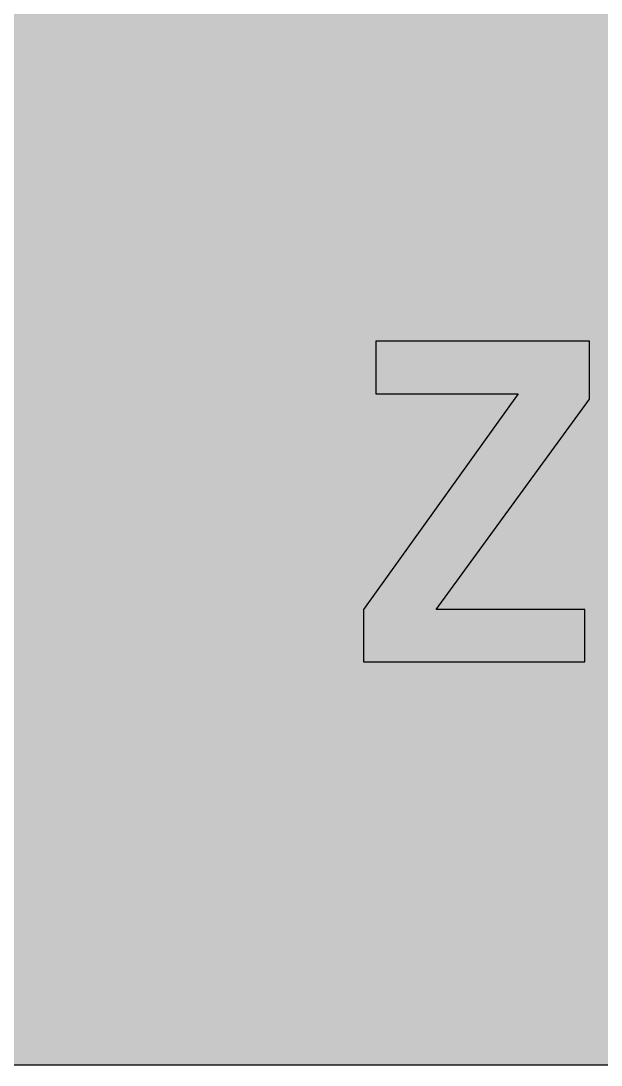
# Model space of a CAD drawing. Header units: millimetres. Extents: x 0 to 212, y 0 to 159.
# Drawn here: x 66.8 to 103.3, y 0.1 to 65.8 of the extents above; entities that cross this region are included whole.
import ezdxf

# ---------------------------------------------------------------- set-up
doc = ezdxf.new("R2010")
doc.units = ezdxf.units.MM

msp = doc.modelspace()

# ---------------------------------------------------------------- hatches: boundary and pattern name
for color, points in [(254, [(14.1633, 0.0536), (13.9878, 0.0533), (13.8125, 0.0559), (13.6373, 0.061), (13.462, 0.0686), (13.2893, 0.0787), (13.114, 0.0914), (12.9413, 0.1041), (12.7686, 0.1219), (12.5959, 0.1397), (12.4231, 0.16), (12.2504, 0.1829), (12.0777, 0.2057), (11.9075, 0.2337), (11.7373, 0.2616), (11.5672, 0.2921), (11.397, 0.3251), (11.2268, 0.3607), (11.0592, 0.3988), (10.8915, 0.4369), (10.7239, 0.4775), (10.5562, 0.5207), (10.3886, 0.5664), (10.2235, 0.6121), (10.0584, 0.6629), (9.8933, 0.7137), (9.7307, 0.7671), (9.5682, 0.8204), (9.4056, 0.8788), (9.2431, 0.9373), (9.083, 0.9982), (8.923, 1.0617), (8.763, 1.1252), (8.6055, 1.1938), (8.4455, 1.2624), (8.2906, 1.331), (8.1331, 1.4046), (7.9781, 1.4783), (7.8232, 1.5545), (7.6708, 1.6332), (7.5184, 1.7145), (7.366, 1.7958), (7.2161, 1.8796), (7.0663, 1.966), (6.919, 2.0523), (6.7716, 2.1438), (6.6243, 2.2352), (6.4795, 2.3266), (6.3348, 2.4232), (6.19, 2.5197), (6.0477, 2.6187), (5.908, 2.7178), (5.7683, 2.8194), (5.6286, 2.9235), (5.4915, 3.0302), (5.3543, 3.1369), (5.2197, 3.2461), (5.0851, 3.3579), (4.953, 3.4722), (4.8209, 3.5865), (4.6914, 3.7033), (4.5644, 3.8202), (4.4348, 3.9395), (4.3104, 4.0615), (4.1859, 4.1859), (4.0615, 4.3104), (3.9395, 4.4348), (3.8202, 4.5618), (3.7033, 4.6914), (3.5865, 4.8209), (3.4722, 4.953), (3.3579, 5.0851), (3.2487, 5.2197), (3.1369, 5.3543), (3.0302, 5.4915), (2.9235, 5.6286), (2.8194, 5.7683), (2.7178, 5.908), (2.6187, 6.0477), (2.5197, 6.19), (2.4232, 6.3348), (2.3266, 6.477), (2.2352, 6.6243), (2.1438, 6.7691), (2.0523, 6.919), (1.966, 7.0663), (1.8796, 7.2161), (1.7958, 7.366), (1.7145, 7.5184), (1.6332, 7.6708), (1.5545, 7.8232), (1.4783, 7.9781), (1.4046, 8.1331), (1.331, 8.2906), (1.2598, 8.4455), (1.1913, 8.603), (1.1252, 8.763), (1.0592, 8.923), (0.9982, 9.083), (0.9373, 9.2431), (0.8763, 9.4056), (0.8204, 9.5682), (0.7645, 9.7307), (0.7112, 9.8933), (0.6604, 10.0584), (0.6121, 10.2235), (0.5639, 10.3911), (0.5207, 10.5562), (0.4775, 10.7239), (0.4343, 10.8915), (0.3962, 11.0592), (0.3607, 11.2268), (0.3251, 11.397), (0.2921, 11.5672), (0.2616, 11.7373), (0.2311, 11.9075), (0.2057, 12.0802), (0.1803, 12.2504), (0.1575, 12.4231), (0.1372, 12.5959), (0.1194, 12.7686), (0.1041, 12.9413), (0.0889, 13.1166), (0.0787, 13.2893), (0.0686, 13.4645), (0.061, 13.6373), (0.0559, 13.8125), (0.0508, 13.9878), (0.0508, 14.163), (0.0522, 144.6925), (0.0508, 144.8664), (0.0559, 145.0416), (0.061, 145.2169), (0.0686, 145.3896), (0.0787, 145.5649), (0.0889, 145.7376), (0.1041, 145.9128), (0.1194, 146.0856), (0.1372, 146.2583), (0.1575, 146.431), (0.1803, 146.6037), (0.2057, 146.7739), (0.2311, 146.9466), (0.2616, 147.1168), (0.2921, 147.287), (0.3251, 147.4572), (0.3607, 147.6248), (0.3962, 147.795), (0.4343, 147.9626), (0.4775, 148.1303), (0.5207, 148.2979), (0.5639, 148.463), (0.6121, 148.6281), (0.6604, 148.7932), (0.7112, 148.9583), (0.7645, 149.1234), (0.8204, 149.286), (0.8763, 149.4485), (0.9373, 149.6111), (0.9982, 149.7711), (1.0592, 149.9311), (1.1252, 150.0911), (1.1913, 150.2486), (1.2598, 150.4061), (1.331, 150.5636), (1.4046, 150.7185), (1.4783, 150.876), (1.5545, 151.0284), (1.6332, 151.1833), (1.7145, 151.3357), (1.7958, 151.4856), (1.8796, 151.638), (1.966, 151.7879), (2.0523, 151.9352), (2.1438, 152.0825), (2.2352, 152.2298), (2.3266, 152.3746), (2.4232, 152.5194), (2.5197, 152.6616), (2.6187, 152.8039), (2.7178, 152.9461), (2.8194, 153.0858), (2.9235, 153.2255), (3.0302, 153.3627), (3.1369, 153.4973), (3.2487, 153.6344), (3.3579, 153.7665), (3.4722, 153.8986), (3.5865, 154.0307), (3.7033, 154.1602), (3.8202, 154.2898), (3.9395, 154.4168), (4.0615, 154.5438), (4.1859, 154.6682), (4.3104, 154.7901), (4.4348, 154.9121), (4.5644, 155.034), (4.6914, 155.1508), (4.8209, 155.2677), (4.953, 155.382), (5.0851, 155.4937), (5.2197, 155.6055), (5.3543, 155.7147), (5.4915, 155.8239), (5.6286, 155.9281), (5.7683, 156.0322), (5.908, 156.1338), (6.0477, 156.2354), (6.19, 156.3345), (6.3348, 156.431), (6.4795, 156.525), (6.6243, 156.6189), (6.7716, 156.7104), (6.919, 156.7993), (7.0663, 156.8882), (7.2161, 156.9745), (7.366, 157.0584), (7.5184, 157.1396), (7.6708, 157.2209), (7.8232, 157.2971), (7.9781, 157.3733), (8.1331, 157.4495), (8.2906, 157.5206), (8.4455, 157.5918), (8.6055, 157.6603), (8.763, 157.7289), (8.923, 157.7924), (9.083, 157.8559), (9.2431, 157.9169), (9.4056, 157.9753), (9.5682, 158.0337), (9.7307, 158.0871), (9.8933, 158.1404), (10.0584, 158.1912), (10.2235, 158.242), (10.3886, 158.2877), (10.5562, 158.3334), (10.7239, 158.3766), (10.8915, 158.4173), (11.0592, 158.4579), (11.2268, 158.4935), (11.397, 158.529), (11.5672, 158.562), (11.7373, 158.5925), (11.9075, 158.6205), (12.0777, 158.6484), (12.2504, 158.6713), (12.4231, 158.6941), (12.5959, 158.7144), (12.7686, 158.7322), (12.9413, 158.75), (13.114, 158.7627), (13.2893, 158.7754), (13.462, 158.7856), (13.6373, 158.7932), (13.8125, 158.7983), (13.9878, 158.8008), (14.163, 158.8033), (197.6078, 158.8036), (197.7822, 158.8008), (197.9574, 158.7983), (198.1327, 158.7932), (198.3054, 158.7856), (198.4807, 158.7754), (198.6534, 158.7627), (198.8287, 158.75), (199.0014, 158.7322), (199.1741, 158.7144), (199.3468, 158.6941), (199.5195, 158.6713), (199.6897, 158.6484), (199.8624, 158.6205), (200.0326, 158.5925), (200.2028, 158.562), (200.373, 158.529), (200.5432, 158.4935), (200.7108, 158.4579), (200.8784, 158.4173), (201.0461, 158.3766), (201.2137, 158.3334), (201.3788, 158.2877), (201.5465, 158.242), (201.7116, 158.1912), (201.8767, 158.1404), (202.0392, 158.0871), (202.2018, 158.0337), (202.3643, 157.9753), (202.5269, 157.9169), (202.6869, 157.8559), (202.8469, 157.7924), (203.007, 157.7289), (203.167, 157.6603), (203.3245, 157.5918), (203.4794, 157.5206), (203.6369, 157.4495), (203.7918, 157.3733), (203.9468, 157.2971), (204.0992, 157.2209), (204.2516, 157.1396), (204.404, 157.0584), (204.5538, 156.9745), (204.7037, 156.8882), (204.8535, 156.7993), (205.0009, 156.7104), (205.1456, 156.6189), (205.293, 156.525), (205.4352, 156.431), (205.58, 156.3345), (205.7222, 156.2354), (205.8619, 156.1338), (206.0016, 156.0322), (206.1413, 155.9281), (206.2785, 155.8239), (206.4156, 155.7147), (206.5503, 155.6055), (206.6849, 155.4937), (206.817, 155.382), (206.949, 155.2677), (207.0786, 155.1508), (207.2081, 155.034), (207.3351, 154.9121), (207.4596, 154.7901), (207.584, 154.6682), (207.7085, 154.5438), (207.8304, 154.4168), (207.9498, 154.2898), (208.0666, 154.1602), (208.1835, 154.0307), (208.2978, 153.8986), (208.4121, 153.7665), (208.5238, 153.6344), (208.6331, 153.4973), (208.7397, 153.3627), (208.8464, 153.2255), (208.9506, 153.0858), (209.0522, 152.9461), (209.1512, 152.8039), (209.2503, 152.6616), (209.3468, 152.5194), (209.4433, 152.3746), (209.5348, 152.2298), (209.6262, 152.0825), (209.7176, 151.9352), (209.804, 151.7879), (209.8904, 151.638), (209.9742, 151.4856), (210.0555, 151.3357), (210.1367, 151.1833), (210.2155, 151.0284), (210.2917, 150.876), (210.3653, 150.7185), (210.439, 150.5636), (210.5076, 150.4061), (210.5762, 150.2486), (210.6447, 150.0911), (210.7082, 149.9311), (210.7717, 149.7711), (210.8327, 149.6111), (210.8911, 149.4485), (210.9495, 149.286), (211.0029, 149.1234), (211.0562, 148.9583), (211.107, 148.7932), (211.1578, 148.6281), (211.2035, 148.463), (211.2493, 148.2979), (211.2924, 148.1303), (211.3331, 147.9626), (211.3712, 147.795), (211.4093, 147.6248), (211.4448, 147.4572), (211.4779, 147.287), (211.5083, 147.1168), (211.5363, 146.9466), (211.5642, 146.7739), (211.5871, 146.6037), (211.6099, 146.431), (211.6303, 146.2583), (211.648, 146.0856), (211.6658, 145.9128), (211.6785, 145.7376), (211.6912, 145.5649), (211.7014, 145.3896), (211.709, 145.2169), (211.7141, 145.0416), (211.7166, 144.8664), (211.7166, 144.6911), (211.7189, 14.1647), (211.7166, 13.9878), (211.7141, 13.8125), (211.709, 13.6373), (211.7014, 13.4645), (211.6912, 13.2893), (211.6785, 13.1166), (211.6658, 12.9413), (211.648, 12.7686), (211.6303, 12.5959), (211.6099, 12.4231), (211.5871, 12.2504), (211.5642, 12.0802), (211.5363, 11.9075), (211.5083, 11.7373), (211.4779, 11.5672), (211.4448, 11.397), (211.4093, 11.2268), (211.3712, 11.0592), (211.3331, 10.8915), (211.2924, 10.7239), (211.2493, 10.5562), (211.2035, 10.3911), (211.1578, 10.2235), (211.107, 10.0584), (211.0562, 9.8933), (211.0029, 9.7307), (210.9495, 9.5682), (210.8911, 9.4056), (210.8327, 9.2431), (210.7717, 9.083), (210.7082, 8.923), (210.6447, 8.763), (210.5762, 8.603), (210.5076, 8.4455), (210.439, 8.2906), (210.3653, 8.1331), (210.2917, 7.9781), (210.2155, 7.8232), (210.1367, 7.6708), (210.0555, 7.5184), (209.9742, 7.366), (209.8904, 7.2161), (209.804, 7.0663), (209.7176, 6.919), (209.6262, 6.7691), (209.5348, 6.6243), (209.4433, 6.477), (209.3468, 6.3348), (209.2503, 6.19), (209.1512, 6.0477), (209.0522, 5.908), (208.9506, 5.7683), (208.8464, 5.6286), (208.7397, 5.4915), (208.6331, 5.3543), (208.5238, 5.2197), (208.4121, 5.0851), (208.2978, 4.953), (208.1835, 4.8209), (208.0666, 4.6914), (207.9498, 4.5618), (207.8304, 4.4348), (207.7085, 4.3104), (207.584, 4.1859), (207.4596, 4.0615), (207.3351, 3.9395), (207.2081, 3.8202), (207.0786, 3.7033), (206.949, 3.5865), (206.817, 3.4722), (206.6849, 3.3579), (206.5503, 3.2461), (206.4156, 3.1369), (206.2785, 3.0302), (206.1413, 2.9235), (206.0016, 2.8194), (205.8619, 2.7178), (205.7222, 2.6187), (205.58, 2.5197), (205.4352, 2.4232), (205.293, 2.3266), (205.1456, 2.2352), (205.0009, 2.1438), (204.8535, 2.0523), (204.7037, 1.966), (204.5538, 1.8796), (204.404, 1.7958), (204.2516, 1.7145), (204.0992, 1.6332), (203.9468, 1.5545), (203.7918, 1.4783), (203.6369, 1.4046), (203.4794, 1.331), (203.3245, 1.2624), (203.167, 1.1938), (203.007, 1.1252), (202.8469, 1.0617), (202.6869, 0.9982), (202.5269, 0.9373), (202.3643, 0.8788), (202.2018, 0.8204), (202.0392, 0.7671), (201.8767, 0.7137), (201.7116, 0.6629), (201.5465, 0.6121), (201.3788, 0.5664), (201.2137, 0.5207), (201.0461, 0.4775), (200.8784, 0.4369), (200.7108, 0.3988), (200.5432, 0.3607), (200.373, 0.3251), (200.2028, 0.2921), (200.0326, 0.2616), (199.8624, 0.2337), (199.6897, 0.2057), (199.5195, 0.1829), (199.3468, 0.16), (199.1741, 0.1397), (199.0014, 0.1219), (198.8287, 0.1041), (198.6534, 0.0914), (198.4807, 0.0787), (198.3054, 0.0686), (198.1327, 0.061), (197.9574, 0.0559), (197.7822, 0.0533), (197.6069, 0.0533)]), (59, [(102.5881, 41.9844), (102.5881, 45.6322), (89.1219, 45.6322), (89.1219, 42.333), (98.086, 42.333), (88.3461, 28.751), (88.3461, 25.4536), (102.278, 25.4536), (102.278, 28.751), (92.9252, 28.751)])]:
    msp.add_hatch(color=color).paths.add_polyline_path(points)
h = msp.add_hatch(color=59)
h.paths.add_polyline_path([(14.1633, 3.5814), (13.8887, 3.5839), (13.6169, 3.5941), (13.3477, 3.6119), (13.081, 3.6347), (12.8143, 3.6652), (12.5501, 3.7008), (12.2885, 3.7465), (12.0294, 3.7948), (11.7729, 3.8506), (11.5164, 3.9141), (11.2649, 3.9827), (11.016, 4.0564), (10.7671, 4.1351), (10.5232, 4.2215), (10.2819, 4.3129), (10.0432, 4.412), (9.8069, 4.5161), (9.5733, 4.6228), (9.3447, 4.7371), (9.1186, 4.8565), (8.8951, 4.9809), (8.6741, 5.113), (8.4582, 5.2476), (8.2448, 5.3873), (8.0366, 5.5321), (7.8308, 5.682), (7.6276, 5.8369), (7.4295, 5.9969), (7.2365, 6.1595), (7.046, 6.3297), (6.8605, 6.5024), (6.6777, 6.6802), (6.5024, 6.8605), (6.3271, 7.046), (6.1595, 7.2365), (5.9969, 7.432), (5.8369, 7.6302), (5.682, 7.8308), (5.5321, 8.0366), (5.3873, 8.2448), (5.2451, 8.4582), (5.1105, 8.6741), (4.9809, 8.8951), (4.8565, 9.1186), (4.7371, 9.3447), (4.6228, 9.5758), (4.5136, 9.8069), (4.4094, 10.0432), (4.3129, 10.2819), (4.2215, 10.5232), (4.1351, 10.7696), (4.0538, 11.016), (3.9802, 11.2649), (3.9116, 11.5189), (3.8506, 11.7729), (3.7948, 12.0294), (3.744, 12.2911), (3.7008, 12.5527), (3.6627, 12.8143), (3.6322, 13.081), (3.6093, 13.3502), (3.5916, 13.6195), (3.5814, 13.8913), (3.5789, 14.163), (3.58, 144.6925), (3.5814, 144.9654), (3.5916, 145.2347), (3.6093, 145.5064), (3.6322, 145.7731), (3.6627, 146.0398), (3.7008, 146.304), (3.744, 146.5656), (3.7948, 146.8247), (3.8506, 147.0812), (3.9116, 147.3352), (3.9802, 147.5892), (4.0538, 147.8382), (4.1351, 148.0845), (4.2215, 148.3309), (4.3129, 148.5722), (4.4094, 148.811), (4.5136, 149.0472), (4.6228, 149.2783), (4.7371, 149.5095), (4.8565, 149.7355), (4.9809, 149.9591), (5.1105, 150.1775), (5.2451, 150.3959), (5.3873, 150.6093), (5.5321, 150.8176), (5.682, 151.0233), (5.8369, 151.224), (5.9969, 151.4221), (6.1595, 151.6177), (6.3271, 151.8056), (6.5024, 151.9936), (6.6777, 152.1739), (6.8605, 152.3517), (7.046, 152.5245), (7.2365, 152.6946), (7.4295, 152.8572), (7.6276, 153.0172), (7.8308, 153.1722), (8.0366, 153.322), (8.2448, 153.4668), (8.4582, 153.6065), (8.6741, 153.7411), (8.8951, 153.8732), (9.1186, 153.9977), (9.3447, 154.117), (9.5733, 154.2313), (9.8069, 154.3406), (10.0432, 154.4422), (10.2819, 154.5412), (10.5232, 154.6327), (10.7671, 154.719), (11.016, 154.7978), (11.2649, 154.874), (11.5164, 154.9425), (11.7729, 155.0035), (12.0294, 155.0594), (12.2885, 155.1102), (12.5501, 155.1534), (12.8143, 155.1889), (13.081, 155.2194), (13.3477, 155.2448), (13.6169, 155.26), (13.8887, 155.2702), (14.163, 155.2753), (197.6078, 155.2758), (197.8787, 155.2702), (198.1505, 155.26), (198.4197, 155.2448), (198.689, 155.2194), (198.9557, 155.1889), (199.2173, 155.1534), (199.4789, 155.1102), (199.7405, 155.0594), (199.9971, 155.0035), (200.2511, 154.9425), (200.5051, 154.874), (200.754, 154.7978), (201.0004, 154.719), (201.2467, 154.6327), (201.488, 154.5412), (201.7268, 154.4422), (201.963, 154.3406), (202.1942, 154.2313), (202.4253, 154.117), (202.6514, 153.9977), (202.8749, 153.8732), (203.0959, 153.7411), (203.3118, 153.6065), (203.5251, 153.4668), (203.7334, 153.322), (203.9391, 153.1722), (204.1398, 153.0172), (204.3379, 152.8572), (204.5335, 152.6946), (204.724, 152.5245), (204.9094, 152.3517), (205.0898, 152.1739), (205.2676, 151.9936), (205.4403, 151.8056), (205.6105, 151.6177), (205.773, 151.4221), (205.933, 151.224), (206.088, 151.0233), (206.2378, 150.8176), (206.3826, 150.6093), (206.5223, 150.3959), (206.6569, 150.1775), (206.789, 149.9591), (206.9135, 149.7355), (207.0329, 149.5095), (207.1472, 149.2783), (207.2538, 149.0472), (207.358, 148.811), (207.457, 148.5722), (207.5485, 148.3309), (207.6348, 148.0845), (207.7136, 147.8382), (207.7872, 147.5892), (207.8558, 147.3352), (207.9193, 147.0812), (207.9752, 146.8247), (208.0235, 146.5656), (208.0692, 146.304), (208.1047, 146.0398), (208.1352, 145.7731), (208.1581, 145.5064), (208.1759, 145.2347), (208.186, 144.9654), (208.1911, 144.6911), (208.1911, 14.1647), (208.186, 13.8913), (208.1759, 13.6195), (208.1581, 13.3502), (208.1352, 13.081), (208.1047, 12.8143), (208.0692, 12.5527), (208.0235, 12.2911), (207.9752, 12.0294), (207.9193, 11.7729), (207.8558, 11.5189), (207.7872, 11.2649), (207.7136, 11.016), (207.6348, 10.7696), (207.5485, 10.5232), (207.457, 10.2819), (207.358, 10.0432), (207.2538, 9.8069), (207.1472, 9.5758), (207.0329, 9.3447), (206.9135, 9.1186), (206.789, 8.8951), (206.6569, 8.6741), (206.5223, 8.4582), (206.3826, 8.2448), (206.2378, 8.0366), (206.088, 7.8308), (205.933, 7.6302), (205.773, 7.432), (205.6105, 7.2365), (205.4403, 7.046), (205.2676, 6.8605), (205.0898, 6.6802), (204.9094, 6.5024), (204.724, 6.3297), (204.5335, 6.1595), (204.3379, 5.9969), (204.1398, 5.8369), (203.9391, 5.682), (203.7334, 5.5321), (203.5251, 5.3873), (203.3118, 5.2476), (203.0959, 5.113), (202.8749, 4.9809), (202.6514, 4.8565), (202.4253, 4.7371), (202.1942, 4.6228), (201.963, 4.5161), (201.7268, 4.412), (201.488, 4.3129), (201.2467, 4.2215), (201.0004, 4.1351), (200.754, 4.0564), (200.5051, 3.9827), (200.2511, 3.9141), (199.9971, 3.8506), (199.7405, 3.7948), (199.4789, 3.7465), (199.2173, 3.7008), (198.9557, 3.6652), (198.689, 3.6347), (198.4197, 3.6119), (198.1505, 3.5941), (197.8787, 3.5839), (197.6069, 3.5789)])
h.paths.add_polyline_path([(14.1633, 8.8731), (14.0259, 8.8748), (13.8887, 8.8798), (13.7541, 8.8875), (13.622, 8.9002), (13.4874, 8.9154), (13.3553, 8.9332), (13.2258, 8.9535), (13.0962, 8.9789), (12.9667, 9.0068), (12.8397, 9.0373), (12.7127, 9.0729), (12.5882, 9.1084), (12.4663, 9.1491), (12.3419, 9.1923), (12.2225, 9.238), (12.1031, 9.2888), (11.9837, 9.3396), (11.8694, 9.3929), (11.7526, 9.4513), (11.6408, 9.5098), (11.5291, 9.5733), (11.4198, 9.6368), (11.3106, 9.7053), (11.2039, 9.7765), (11.0998, 9.8476), (10.9957, 9.9238), (10.8966, 10), (10.7975, 10.0787), (10.6985, 10.1625), (10.6045, 10.2464), (10.5105, 10.3327), (10.4216, 10.4216), (10.3327, 10.5131), (10.2464, 10.6045), (10.16, 10.701), (10.0787, 10.7975), (10, 10.8966), (9.9212, 10.9982), (9.8476, 11.0998), (9.7739, 11.2039), (9.7053, 11.3106), (9.6368, 11.4198), (9.5707, 11.5291), (9.5098, 11.6408), (9.4488, 11.7551), (9.3929, 11.8694), (9.337, 11.9863), (9.2862, 12.1031), (9.238, 12.2225), (9.1923, 12.3444), (9.1491, 12.4663), (9.1084, 12.5908), (9.0703, 12.7152), (9.0373, 12.8397), (9.0068, 12.9692), (8.9789, 13.0962), (8.9535, 13.2258), (8.9306, 13.3579), (8.9129, 13.4899), (8.8976, 13.622), (8.8849, 13.7566), (8.8773, 13.8913), (8.8722, 14.0259), (8.8697, 14.163), (8.8717, 144.6925), (8.8722, 144.8283), (8.8773, 144.9629), (8.8849, 145.0975), (8.8976, 145.2321), (8.9129, 145.3642), (8.9306, 145.4963), (8.9535, 145.6284), (8.9789, 145.7579), (9.0068, 145.8849), (9.0373, 146.0144), (9.0703, 146.1389), (9.1084, 146.2634), (9.1491, 146.3878), (9.1923, 146.5097), (9.238, 146.6317), (9.2862, 146.751), (9.337, 146.8679), (9.3929, 146.9847), (9.4488, 147.099), (9.5098, 147.2133), (9.5707, 147.3251), (9.6368, 147.4343), (9.7053, 147.5435), (9.7739, 147.6502), (9.8476, 147.7543), (9.9212, 147.8559), (10, 147.9575), (10.0787, 148.0566), (10.16, 148.1531), (10.2464, 148.2496), (10.3327, 148.3411), (10.4216, 148.4325), (10.5105, 148.5214), (10.6045, 148.6078), (10.6985, 148.6916), (10.7975, 148.7754), (10.8966, 148.8542), (10.9957, 148.9304), (11.0998, 149.0066), (11.2039, 149.0777), (11.3106, 149.1488), (11.4198, 149.2174), (11.5291, 149.2809), (11.6408, 149.3444), (11.7526, 149.4028), (11.8694, 149.4612), (11.9837, 149.5146), (12.1031, 149.5679), (12.2225, 149.6162), (12.3419, 149.6619), (12.4663, 149.7051), (12.5882, 149.7457), (12.7127, 149.7813), (12.8397, 149.8168), (12.9667, 149.8473), (13.0962, 149.8752), (13.2258, 149.9006), (13.3553, 149.921), (13.4874, 149.9413), (13.622, 149.9565), (13.7541, 149.9667), (13.8887, 149.9768), (14.0259, 149.9819), (14.163, 149.9819), (197.6078, 149.9842), (197.7441, 149.9819), (197.8787, 149.9768), (198.0133, 149.9667), (198.1479, 149.9565), (198.28, 149.9413), (198.4121, 149.921), (198.5442, 149.9006), (198.6737, 149.8752), (198.8007, 149.8473), (198.9303, 149.8168), (199.0547, 149.7813), (199.1792, 149.7457), (199.3036, 149.7051), (199.4256, 149.6619), (199.5475, 149.6162), (199.6669, 149.5679), (199.7837, 149.5146), (199.9005, 149.4612), (200.0148, 149.4028), (200.1291, 149.3444), (200.2409, 149.2809), (200.3501, 149.2174), (200.4593, 149.1488), (200.566, 149.0777), (200.6702, 149.0066), (200.7718, 148.9304), (200.8734, 148.8542), (200.9724, 148.7754), (201.0689, 148.6916), (201.1655, 148.6078), (201.2569, 148.5214), (201.3483, 148.4325), (201.4372, 148.3411), (201.5236, 148.2496), (201.6074, 148.1531), (201.6912, 148.0566), (201.77, 147.9575), (201.8462, 147.8559), (201.9224, 147.7543), (201.9935, 147.6502), (202.0646, 147.5435), (202.1332, 147.4343), (202.1967, 147.3251), (202.2602, 147.2133), (202.3186, 147.099), (202.377, 146.9847), (202.4304, 146.8679), (202.4812, 146.751), (202.532, 146.6317), (202.5777, 146.5097), (202.6209, 146.3878), (202.6615, 146.2634), (202.6971, 146.1389), (202.7326, 146.0144), (202.7631, 145.8849), (202.7911, 145.7579), (202.8165, 145.6284), (202.8368, 145.4963), (202.8546, 145.3642), (202.8698, 145.2321), (202.8825, 145.0975), (202.8901, 144.9629), (202.8952, 144.8283), (202.8977, 144.6911), (202.8994, 14.1647), (202.8952, 14.0259), (202.8901, 13.8913), (202.8825, 13.7566), (202.8698, 13.622), (202.8546, 13.4899), (202.8368, 13.3579), (202.8165, 13.2258), (202.7911, 13.0962), (202.7631, 12.9692), (202.7326, 12.8397), (202.6971, 12.7152), (202.6615, 12.5908), (202.6209, 12.4663), (202.5777, 12.3444), (202.532, 12.2225), (202.4812, 12.1031), (202.4304, 11.9863), (202.377, 11.8694), (202.3186, 11.7551), (202.2602, 11.6408), (202.1967, 11.5291), (202.1332, 11.4198), (202.0646, 11.3106), (201.9935, 11.2039), (201.9224, 11.0998), (201.8462, 10.9982), (201.77, 10.8966), (201.6912, 10.7975), (201.6074, 10.701), (201.5236, 10.6045), (201.4372, 10.5131), (201.3483, 10.4216), (201.2569, 10.3327), (201.1655, 10.2464), (201.0689, 10.1625), (200.9724, 10.0787), (200.8734, 10), (200.7718, 9.9238), (200.6702, 9.8476), (200.566, 9.7765), (200.4593, 9.7053), (200.3501, 9.6368), (200.2409, 9.5733), (200.1291, 9.5098), (200.0148, 9.4513), (199.9005, 9.3929), (199.7837, 9.3396), (199.6669, 9.2888), (199.5475, 9.238), (199.4256, 9.1923), (199.3036, 9.1491), (199.1792, 9.1084), (199.0547, 9.0729), (198.9303, 9.0373), (198.8007, 9.0068), (198.6737, 8.9789), (198.5442, 8.9535), (198.4121, 8.9332), (198.28, 8.9154), (198.1479, 8.9002), (198.0133, 8.8875), (197.8787, 8.8798), (197.7441, 8.8748), (197.6069, 8.8722)], flags=16)
h = msp.add_hatch(color=59)
edge = h.paths.add_edge_path()
edge.add_line((76.5101, 25.0649), (76.7385, 25.0647))
edge.add_line((76.7385, 25.0647), (76.9671, 25.0723))
edge.add_line((76.9671, 25.0723), (77.1906, 25.0825))
edge.add_line((77.1906, 25.0825), (77.4141, 25.0977))
edge.add_line((77.4141, 25.0977), (77.6351, 25.1155))
edge.add_line((77.6351, 25.1155), (77.8535, 25.1409))
edge.add_line((77.8535, 25.1409), (78.0694, 25.1689))
edge.add_line((78.0694, 25.1689), (78.2828, 25.1993))
edge.add_line((78.2828, 25.1993), (78.4936, 25.2374))
edge.add_line((78.4936, 25.2374), (78.7019, 25.2781))
edge.add_line((78.7019, 25.2781), (78.9076, 25.3238))
edge.add_line((78.9076, 25.3238), (79.1083, 25.3746))
edge.add_line((79.1083, 25.3746), (79.309, 25.4305))
edge.add_line((79.309, 25.4305), (79.5071, 25.4914))
edge.add_line((79.5071, 25.4914), (79.7001, 25.5549))
edge.add_line((79.7001, 25.5549), (79.8932, 25.6261))
edge.add_line((79.8932, 25.6261), (80.0811, 25.6997))
edge.add_line((80.0811, 25.6997), (80.2665, 25.781))
edge.add_line((80.2665, 25.781), (80.4494, 25.8648))
edge.add_line((80.4494, 25.8648), (80.6272, 25.9537))
edge.add_line((80.6272, 25.9537), (80.805, 26.0477))
edge.add_line((80.805, 26.0477), (80.9777, 26.1493))
edge.add_line((80.9777, 26.1493), (81.1479, 26.2534))
edge.add_line((81.1479, 26.2534), (81.3156, 26.3627))
edge.add_line((81.3156, 26.3627), (81.4781, 26.4795))
edge.add_line((81.4781, 26.4795), (81.6381, 26.5989))
edge.add_line((81.6381, 26.5989), (81.7956, 26.7259))
edge.add_line((81.7956, 26.7259), (81.9506, 26.8554))
edge.add_line((81.9506, 26.8554), (82.1004, 26.9926))
edge.add_line((82.1004, 26.9926), (82.2477, 27.1348))
edge.add_line((82.2477, 27.1348), (82.39, 27.2821))
edge.add_line((82.39, 27.2821), (82.5297, 27.4345))
edge.add_line((82.5297, 27.4345), (82.6643, 27.5946))
edge.add_line((82.6643, 27.5946), (82.7964, 27.7597))
edge.add_line((82.7964, 27.7597), (82.9259, 27.9298))
edge.add_line((82.9259, 27.9298), (83.0504, 28.1051))
edge.add_line((83.0504, 28.1051), (83.1723, 28.2854))
edge.add_line((83.1723, 28.2854), (83.2891, 28.4734))
edge.add_line((83.2891, 28.4734), (83.4034, 28.6664))
edge.add_line((83.4034, 28.6664), (83.5127, 28.8671))
edge.add_line((83.5127, 28.8671), (83.6168, 29.0728))
edge.add_line((83.6168, 29.0728), (83.7184, 29.2837))
edge.add_line((83.7184, 29.2837), (83.8175, 29.4996))
edge.add_line((83.8175, 29.4996), (83.9114, 29.7231))
edge.add_line((83.9114, 29.7231), (84.0003, 29.9542))
edge.add_line((84.0003, 29.9542), (84.0842, 30.1879))
edge.add_line((84.0842, 30.1879), (84.1654, 30.4317))
edge.add_line((84.1654, 30.4317), (84.2416, 30.6781))
edge.add_line((84.2416, 30.6781), (84.3153, 30.9347))
edge.add_line((84.3153, 30.9347), (84.3813, 31.1937))
edge.add_line((84.3813, 31.1937), (84.4448, 31.4604))
edge.add_line((84.4448, 31.4604), (84.5058, 31.7348))
edge.add_line((84.5058, 31.7348), (84.5591, 32.0167))
edge.add_line((84.5591, 32.0167), (84.6099, 32.3012))
edge.add_line((84.6099, 32.3012), (84.6557, 32.5958))
edge.add_line((84.6557, 32.5958), (84.6963, 32.8955))
edge.add_line((84.6963, 32.8955), (84.7319, 33.2029))
edge.add_line((84.7319, 33.2029), (84.7649, 33.5153))
edge.add_line((84.7649, 33.5153), (84.7903, 33.8353))
edge.add_line((84.7903, 33.8353), (84.8131, 34.163))
edge.add_line((84.8131, 34.163), (84.8309, 34.4983))
edge.add_line((84.8309, 34.4983), (84.8436, 34.8386))
edge.add_line((84.8436, 34.8386), (84.8512, 35.1866))
edge.add_line((84.8512, 35.1866), (84.8538, 35.5397))
edge.add_line((84.8538, 35.5397), (84.8512, 35.8953))
edge.add_line((84.8512, 35.8953), (84.8436, 36.2433))
edge.add_line((84.8436, 36.2433), (84.8309, 36.5836))
edge.add_line((84.8309, 36.5836), (84.8131, 36.9189))
edge.add_line((84.8131, 36.9189), (84.7903, 37.2466))
edge.add_line((84.7903, 37.2466), (84.7649, 37.5666))
edge.add_line((84.7649, 37.5666), (84.7319, 37.879))
edge.add_line((84.7319, 37.879), (84.6963, 38.1864))
edge.add_line((84.6963, 38.1864), (84.6557, 38.4861))
edge.add_line((84.6557, 38.4861), (84.6099, 38.7807))
edge.add_line((84.6099, 38.7807), (84.5591, 39.0652))
edge.add_line((84.5591, 39.0652), (84.5058, 39.3471))
edge.add_line((84.5058, 39.3471), (84.4448, 39.6215))
edge.add_line((84.4448, 39.6215), (84.3813, 39.8882))
edge.add_line((84.3813, 39.8882), (84.3153, 40.1498))
edge.add_line((84.3153, 40.1498), (84.2416, 40.4038))
edge.add_line((84.2416, 40.4038), (84.1654, 40.6502))
edge.add_line((84.1654, 40.6502), (84.0842, 40.894))
edge.add_line((84.0842, 40.894), (84.0003, 41.1302))
edge.add_line((84.0003, 41.1302), (83.9114, 41.3588))
edge.add_line((83.9114, 41.3588), (83.8175, 41.5823))
edge.add_line((83.8175, 41.5823), (83.7184, 41.7982))
edge.add_line((83.7184, 41.7982), (83.6168, 42.0116))
edge.add_line((83.6168, 42.0116), (83.5127, 42.2148))
edge.add_line((83.5127, 42.2148), (83.4034, 42.4155))
edge.add_line((83.4034, 42.4155), (83.2891, 42.6085))
edge.add_line((83.2891, 42.6085), (83.1723, 42.7965))
edge.add_line((83.1723, 42.7965), (83.0504, 42.9768))
edge.add_line((83.0504, 42.9768), (82.9259, 43.1521))
edge.add_line((82.9259, 43.1521), (82.7964, 43.3222))
edge.add_line((82.7964, 43.3222), (82.6643, 43.4873))
edge.add_line((82.6643, 43.4873), (82.5297, 43.6474))
edge.add_line((82.5297, 43.6474), (82.39, 43.7998))
edge.add_line((82.39, 43.7998), (82.2477, 43.9471))
edge.add_line((82.2477, 43.9471), (82.1004, 44.0893))
edge.add_line((82.1004, 44.0893), (81.9506, 44.2265))
edge.add_line((81.9506, 44.2265), (81.7956, 44.356))
edge.add_line((81.7956, 44.356), (81.6381, 44.483))
edge.add_line((81.6381, 44.483), (81.4781, 44.6024))
edge.add_line((81.4781, 44.6024), (81.3156, 44.7192))
edge.add_line((81.3156, 44.7192), (81.1479, 44.8285))
edge.add_line((81.1479, 44.8285), (80.9777, 44.9326))
edge.add_line((80.9777, 44.9326), (80.805, 45.0342))
edge.add_line((80.805, 45.0342), (80.6272, 45.1282))
edge.add_line((80.6272, 45.1282), (80.4494, 45.2171))
edge.add_line((80.4494, 45.2171), (80.2665, 45.3009))
edge.add_line((80.2665, 45.3009), (80.0811, 45.3822))
edge.add_line((80.0811, 45.3822), (79.8932, 45.4558))
edge.add_line((79.8932, 45.4558), (79.7001, 45.527))
edge.add_line((79.7001, 45.527), (79.5071, 45.5905))
edge.add_line((79.5071, 45.5905), (79.309, 45.6514))
edge.add_line((79.309, 45.6514), (79.1083, 45.7073))
edge.add_line((79.1083, 45.7073), (78.9076, 45.7581))
edge.add_line((78.9076, 45.7581), (78.7019, 45.8038))
edge.add_line((78.7019, 45.8038), (78.4936, 45.8445))
edge.add_line((78.4936, 45.8445), (78.2828, 45.88))
edge.add_line((78.2828, 45.88), (78.0694, 45.913))
edge.add_line((78.0694, 45.913), (77.8535, 45.941))
edge.add_line((77.8535, 45.941), (77.6351, 45.9638))
edge.add_line((77.6351, 45.9638), (77.4141, 45.9842))
edge.add_line((77.4141, 45.9842), (77.1906, 45.9994))
edge.add_line((77.1906, 45.9994), (76.9671, 46.0096))
edge.add_line((76.9671, 46.0096), (76.7385, 46.0146))
edge.add_line((76.7385, 46.0146), (76.5099, 46.0172))
edge.add_line((76.5099, 46.0172), (76.2787, 46.0146))
edge.add_line((76.2787, 46.0146), (76.0501, 46.0096))
edge.add_line((76.0501, 46.0096), (75.8266, 45.9994))
edge.add_line((75.8266, 45.9994), (75.6031, 45.9842))
edge.add_line((75.6031, 45.9842), (75.3821, 45.9638))
edge.add_line((75.3821, 45.9638), (75.1637, 45.941))
edge.add_line((75.1637, 45.941), (74.9478, 45.913))
edge.add_line((74.9478, 45.913), (74.7344, 45.88))
edge.add_line((74.7344, 45.88), (74.5261, 45.8445))
edge.add_line((74.5261, 45.8445), (74.3179, 45.8038))
edge.add_line((74.3179, 45.8038), (74.1121, 45.7581))
edge.add_line((74.1121, 45.7581), (73.9089, 45.7073))
edge.add_line((73.9089, 45.7073), (73.7083, 45.6514))
edge.add_line((73.7083, 45.6514), (73.5127, 45.5905))
edge.add_line((73.5127, 45.5905), (73.3171, 45.527))
edge.add_line((73.3171, 45.527), (73.1266, 45.4558))
edge.add_line((73.1266, 45.4558), (72.9386, 45.3822))
edge.add_line((72.9386, 45.3822), (72.7532, 45.3009))
edge.add_line((72.7532, 45.3009), (72.5703, 45.2171))
edge.add_line((72.5703, 45.2171), (72.39, 45.1282))
edge.add_line((72.39, 45.1282), (72.2147, 45.0342))
edge.add_line((72.2147, 45.0342), (72.0395, 44.9326))
edge.add_line((72.0395, 44.9326), (71.8693, 44.8285))
edge.add_line((71.8693, 44.8285), (71.7042, 44.7192))
edge.add_line((71.7042, 44.7192), (71.5391, 44.6024))
edge.add_line((71.5391, 44.6024), (71.3791, 44.483))
edge.add_line((71.3791, 44.483), (71.2216, 44.356))
edge.add_line((71.2216, 44.356), (71.0692, 44.2265))
edge.add_line((71.0692, 44.2265), (70.9193, 44.0893))
edge.add_line((70.9193, 44.0893), (70.772, 43.9471))
edge.add_line((70.772, 43.9471), (70.6298, 43.7998))
edge.add_line((70.6298, 43.7998), (70.4901, 43.6474))
edge.add_line((70.4901, 43.6474), (70.3529, 43.4873))
edge.add_line((70.3529, 43.4873), (70.2208, 43.3222))
edge.add_line((70.2208, 43.3222), (70.0913, 43.1521))
edge.add_line((70.0913, 43.1521), (69.9668, 42.9768))
edge.add_line((69.9668, 42.9768), (69.8475, 42.7965))
edge.add_line((69.8475, 42.7965), (69.7281, 42.6085))
edge.add_line((69.7281, 42.6085), (69.6163, 42.4155))
edge.add_line((69.6163, 42.4155), (69.5071, 42.2148))
edge.add_line((69.5071, 42.2148), (69.4004, 42.0116))
edge.add_line((69.4004, 42.0116), (69.2988, 41.7982))
edge.add_line((69.2988, 41.7982), (69.2023, 41.5823))
edge.add_line((69.2023, 41.5823), (69.1083, 41.3588))
edge.add_line((69.1083, 41.3588), (69.0194, 41.1302))
edge.add_line((69.0194, 41.1302), (68.9331, 40.894))
edge.add_line((68.9331, 40.894), (68.8543, 40.6502))
edge.add_line((68.8543, 40.6502), (68.7756, 40.4038))
edge.add_line((68.7756, 40.4038), (68.7045, 40.1498))
edge.add_line((68.7045, 40.1498), (68.6359, 39.8882))
edge.add_line((68.6359, 39.8882), (68.5724, 39.6215))
edge.add_line((68.5724, 39.6215), (68.514, 39.3471))
edge.add_line((68.514, 39.3471), (68.4581, 39.0652))
edge.add_line((68.4581, 39.0652), (68.4098, 38.7807))
edge.add_line((68.4098, 38.7807), (68.3641, 38.4861))
edge.add_line((68.3641, 38.4861), (68.3235, 38.1864))
edge.add_line((68.3235, 38.1864), (68.2854, 37.879))
edge.add_line((68.2854, 37.879), (68.2549, 37.5666))
edge.add_line((68.2549, 37.5666), (68.2269, 37.2466))
edge.add_line((68.2269, 37.2466), (68.2066, 36.9189))
edge.add_line((68.2066, 36.9189), (68.1888, 36.5836))
edge.add_line((68.1888, 36.5836), (68.1761, 36.2433))
edge.add_line((68.1761, 36.2433), (68.1685, 35.8953))
edge.add_line((68.1685, 35.8953), (68.166, 35.5397))
edge.add_line((68.166, 35.5397), (68.1685, 35.2044))
edge.add_line((68.1685, 35.2044), (68.1761, 34.8717))
edge.add_line((68.1761, 34.8717), (68.1888, 34.5465))
edge.add_line((68.1888, 34.5465), (68.2066, 34.2265))
edge.add_line((68.2066, 34.2265), (68.2269, 33.9141))
edge.add_line((68.2269, 33.9141), (68.2549, 33.6067))
edge.add_line((68.2549, 33.6067), (68.2854, 33.3045))
edge.add_line((68.2854, 33.3045), (68.3235, 33.0073))
edge.add_line((68.3235, 33.0073), (68.3641, 32.7177))
edge.add_line((68.3641, 32.7177), (68.4098, 32.4307))
edge.add_line((68.4098, 32.4307), (68.4581, 32.1513))
edge.add_line((68.4581, 32.1513), (68.514, 31.8795))
edge.add_line((68.514, 31.8795), (68.5724, 31.6103))
edge.add_line((68.5724, 31.6103), (68.6359, 31.3487))
edge.add_line((68.6359, 31.3487), (68.7045, 31.0921))
edge.add_line((68.7045, 31.0921), (68.7756, 30.8432))
edge.add_line((68.7756, 30.8432), (68.8543, 30.5968))
edge.add_line((68.8543, 30.5968), (68.9331, 30.3581))
edge.add_line((68.9331, 30.3581), (69.0194, 30.1244))
edge.add_line((69.0194, 30.1244), (69.1083, 29.8958))
edge.add_line((69.1083, 29.8958), (69.2023, 29.6723))
edge.add_line((69.2023, 29.6723), (69.2988, 29.4538))
edge.add_line((69.2988, 29.4538), (69.4004, 29.243))
edge.add_line((69.4004, 29.243), (69.5071, 29.0373))
edge.add_line((69.5071, 29.0373), (69.6163, 28.8366))
edge.add_line((69.6163, 28.8366), (69.7281, 28.641))
edge.add_line((69.7281, 28.641), (69.8475, 28.4505))
edge.add_line((69.8475, 28.4505), (69.9668, 28.2651))
edge.add_line((69.9668, 28.2651), (70.0913, 28.0873))
edge.add_line((70.0913, 28.0873), (70.2208, 27.9121))
edge.add_line((70.2208, 27.9121), (70.3529, 27.7444))
edge.add_line((70.3529, 27.7444), (70.4901, 27.5819))
edge.add_line((70.4901, 27.5819), (70.6298, 27.4218))
edge.add_line((70.6298, 27.4218), (70.772, 27.2694))
edge.add_line((70.772, 27.2694), (70.9193, 27.1221))
edge.add_line((70.9193, 27.1221), (71.0692, 26.9824))
edge.add_line((71.0692, 26.9824), (71.2216, 26.8453))
edge.add_line((71.2216, 26.8453), (71.3791, 26.7132))
edge.add_line((71.3791, 26.7132), (71.5391, 26.5862))
edge.add_line((71.5391, 26.5862), (71.7042, 26.4643))
edge.add_line((71.7042, 26.4643), (71.8693, 26.35))
edge.add_line((71.8693, 26.35), (72.0395, 26.2382))
edge.add_line((72.0395, 26.2382), (72.2147, 26.1315))
edge.add_line((72.2147, 26.1315), (72.39, 26.0325))
edge.add_line((72.39, 26.0325), (72.5703, 25.9359))
edge.add_line((72.5703, 25.9359), (72.7532, 25.847))
edge.add_line((72.7532, 25.847), (72.9386, 25.7607))
edge.add_line((72.9386, 25.7607), (73.1266, 25.6794))
edge.add_line((73.1266, 25.6794), (73.3171, 25.6057))
edge.add_line((73.3171, 25.6057), (73.5127, 25.5346))
edge.add_line((73.5127, 25.5346), (73.7083, 25.4686))
edge.add_line((73.7083, 25.4686), (73.9089, 25.4076))
edge.add_line((73.9089, 25.4076), (74.1121, 25.3543))
edge.add_line((74.1121, 25.3543), (74.3179, 25.3035))
edge.add_line((74.3179, 25.3035), (74.5261, 25.2578))
edge.add_line((74.5261, 25.2578), (74.7344, 25.2171))
edge.add_line((74.7344, 25.2171), (74.9478, 25.179))
edge.add_line((74.9478, 25.179), (75.1637, 25.1485))
edge.add_line((75.1637, 25.1485), (75.3821, 25.1231))
edge.add_line((75.3821, 25.1231), (75.6031, 25.1003))
edge.add_line((75.6031, 25.1003), (75.8266, 25.085))
edge.add_line((75.8266, 25.085), (76.0501, 25.0723))
edge.add_line((76.0501, 25.0723), (76.2787, 25.0647))
edge.add_line((76.2787, 25.0647), (76.5099, 25.0647))
edge = h.paths.add_edge_path(flags=16)
edge.add_line((76.5101, 42.8773), (76.6496, 42.8752))
edge.add_line((76.6496, 42.8752), (76.7867, 42.8701))
edge.add_line((76.7867, 42.8701), (76.9239, 42.8625))
edge.add_line((76.9239, 42.8625), (77.056, 42.8498))
edge.add_line((77.056, 42.8498), (77.1855, 42.8371))
edge.add_line((77.1855, 42.8371), (77.3151, 42.8193))
edge.add_line((77.3151, 42.8193), (77.4395, 42.799))
edge.add_line((77.4395, 42.799), (77.564, 42.7736))
edge.add_line((77.564, 42.7736), (77.6834, 42.7457))
edge.add_line((77.6834, 42.7457), (77.8027, 42.7152))
edge.add_line((77.8027, 42.7152), (77.917, 42.6822))
edge.add_line((77.917, 42.6822), (78.0313, 42.6441))
edge.add_line((78.0313, 42.6441), (78.1406, 42.6034))
edge.add_line((78.1406, 42.6034), (78.2498, 42.5602))
edge.add_line((78.2498, 42.5602), (78.3565, 42.512))
edge.add_line((78.3565, 42.512), (78.4581, 42.4612))
edge.add_line((78.4581, 42.4612), (78.5597, 42.4078))
edge.add_line((78.5597, 42.4078), (78.6587, 42.3494))
edge.add_line((78.6587, 42.3494), (78.7552, 42.2885))
edge.add_line((78.7552, 42.2885), (78.8492, 42.2224))
edge.add_line((78.8492, 42.2224), (78.9407, 42.1538))
edge.add_line((78.9407, 42.1538), (79.0296, 42.0827))
edge.add_line((79.0296, 42.0827), (79.1185, 42.0065))
edge.add_line((79.1185, 42.0065), (79.2023, 41.9252))
edge.add_line((79.2023, 41.9252), (79.2836, 41.844))
edge.add_line((79.2836, 41.844), (79.3648, 41.7576))
edge.add_line((79.3648, 41.7576), (79.4436, 41.6662))
edge.add_line((79.4436, 41.6662), (79.5172, 41.5722))
edge.add_line((79.5172, 41.5722), (79.5909, 41.4757))
edge.add_line((79.5909, 41.4757), (79.662, 41.3741))
edge.add_line((79.662, 41.3741), (79.7306, 41.2674))
edge.add_line((79.7306, 41.2674), (79.7992, 41.1582))
edge.add_line((79.7992, 41.1582), (79.8627, 41.0464))
edge.add_line((79.8627, 41.0464), (79.9236, 40.9296))
edge.add_line((79.9236, 40.9296), (79.9846, 40.8076))
edge.add_line((79.9846, 40.8076), (80.043, 40.6832))
edge.add_line((80.043, 40.6832), (80.0989, 40.5562))
edge.add_line((80.0989, 40.5562), (80.1522, 40.4241))
edge.add_line((80.1522, 40.4241), (80.203, 40.2869))
edge.add_line((80.203, 40.2869), (80.2513, 40.1472))
edge.add_line((80.2513, 40.1472), (80.2996, 40.0025))
edge.add_line((80.2996, 40.0025), (80.3427, 39.8551))
edge.add_line((80.3427, 39.8551), (80.3859, 39.7027))
edge.add_line((80.3859, 39.7027), (80.4266, 39.5453))
edge.add_line((80.4266, 39.5453), (80.4647, 39.3852))
edge.add_line((80.4647, 39.3852), (80.5028, 39.2227))
edge.add_line((80.5028, 39.2227), (80.5358, 39.0525))
edge.add_line((80.5358, 39.0525), (80.5688, 38.8798))
edge.add_line((80.5688, 38.8798), (80.5993, 38.7045))
edge.add_line((80.5993, 38.7045), (80.6272, 38.5242))
edge.add_line((80.6272, 38.5242), (80.6552, 38.3388))
edge.add_line((80.6552, 38.3388), (80.678, 38.1483))
edge.add_line((80.678, 38.1483), (80.7009, 37.9552))
edge.add_line((80.7009, 37.9552), (80.7212, 37.7571))
edge.add_line((80.7212, 37.7571), (80.739, 37.5564))
edge.add_line((80.739, 37.5564), (80.7568, 37.3482))
edge.add_line((80.7568, 37.3482), (80.7695, 37.1373))
edge.add_line((80.7695, 37.1373), (80.7822, 36.924))
edge.add_line((80.7822, 36.924), (80.7923, 36.703))
edge.add_line((80.7923, 36.703), (80.8025, 36.4795))
edge.add_line((80.8025, 36.4795), (80.8076, 36.2509))
edge.add_line((80.8076, 36.2509), (80.8126, 36.0197))
edge.add_line((80.8126, 36.0197), (80.8152, 35.7835))
edge.add_line((80.8152, 35.7835), (80.8177, 35.5397))
edge.add_line((80.8177, 35.5397), (80.8152, 35.3212))
edge.add_line((80.8152, 35.3212), (80.8126, 35.1079))
edge.add_line((80.8126, 35.1079), (80.8076, 34.8945))
edge.add_line((80.8076, 34.8945), (80.8025, 34.6837))
edge.add_line((80.8025, 34.6837), (80.7923, 34.478))
edge.add_line((80.7923, 34.478), (80.7822, 34.2748))
edge.add_line((80.7822, 34.2748), (80.7695, 34.0741))
edge.add_line((80.7695, 34.0741), (80.7568, 33.8785))
edge.add_line((80.7568, 33.8785), (80.739, 33.6829))
edge.add_line((80.739, 33.6829), (80.7212, 33.4924))
edge.add_line((80.7212, 33.4924), (80.7009, 33.3045))
edge.add_line((80.7009, 33.3045), (80.678, 33.1216))
edge.add_line((80.678, 33.1216), (80.6552, 32.9387))
edge.add_line((80.6552, 32.9387), (80.6272, 32.7609))
edge.add_line((80.6272, 32.7609), (80.5993, 32.5857))
edge.add_line((80.5993, 32.5857), (80.5688, 32.4129))
edge.add_line((80.5688, 32.4129), (80.5358, 32.2453))
edge.add_line((80.5358, 32.2453), (80.5028, 32.0802))
edge.add_line((80.5028, 32.0802), (80.4647, 31.9176))
edge.add_line((80.4647, 31.9176), (80.4266, 31.7602))
edge.add_line((80.4266, 31.7602), (80.3859, 31.6027))
edge.add_line((80.3859, 31.6027), (80.3427, 31.4528))
edge.add_line((80.3427, 31.4528), (80.2996, 31.303))
edge.add_line((80.2996, 31.303), (80.2513, 31.1582))
edge.add_line((80.2513, 31.1582), (80.203, 31.0159))
edge.add_line((80.203, 31.0159), (80.1522, 30.8762))
edge.add_line((80.1522, 30.8762), (80.0989, 30.7391))
edge.add_line((80.0989, 30.7391), (80.043, 30.607))
edge.add_line((80.043, 30.607), (79.9846, 30.48))
edge.add_line((79.9846, 30.48), (79.9236, 30.353))
edge.add_line((79.9236, 30.353), (79.8627, 30.2311))
edge.add_line((79.8627, 30.2311), (79.7992, 30.1142))
edge.add_line((79.7992, 30.1142), (79.7306, 29.9974))
edge.add_line((79.7306, 29.9974), (79.662, 29.8856))
edge.add_line((79.662, 29.8856), (79.5909, 29.779))
edge.add_line((79.5909, 29.779), (79.5172, 29.6723))
edge.add_line((79.5172, 29.6723), (79.4436, 29.5732))
edge.add_line((79.4436, 29.5732), (79.3648, 29.4742))
edge.add_line((79.3648, 29.4742), (79.2836, 29.3802))
edge.add_line((79.2836, 29.3802), (79.2023, 29.2887))
edge.add_line((79.2023, 29.2887), (79.1185, 29.2024))
edge.add_line((79.1185, 29.2024), (79.0296, 29.1186))
edge.add_line((79.0296, 29.1186), (78.9407, 29.0398))
edge.add_line((78.9407, 29.0398), (78.8492, 28.9611))
edge.add_line((78.8492, 28.9611), (78.7552, 28.89))
edge.add_line((78.7552, 28.89), (78.6587, 28.8214))
edge.add_line((78.6587, 28.8214), (78.5597, 28.7553))
edge.add_line((78.5597, 28.7553), (78.4581, 28.6918))
edge.add_line((78.4581, 28.6918), (78.3565, 28.6334))
edge.add_line((78.3565, 28.6334), (78.2498, 28.5801))
edge.add_line((78.2498, 28.5801), (78.1406, 28.5293))
edge.add_line((78.1406, 28.5293), (78.0313, 28.481))
edge.add_line((78.0313, 28.481), (77.917, 28.4378))
edge.add_line((77.917, 28.4378), (77.8027, 28.3972))
edge.add_line((77.8027, 28.3972), (77.6834, 28.3616))
edge.add_line((77.6834, 28.3616), (77.564, 28.3286))
edge.add_line((77.564, 28.3286), (77.4395, 28.3007))
edge.add_line((77.4395, 28.3007), (77.3151, 28.2753))
edge.add_line((77.3151, 28.2753), (77.1855, 28.255))
edge.add_line((77.1855, 28.255), (77.056, 28.2372))
edge.add_line((77.056, 28.2372), (76.9239, 28.2245))
edge.add_line((76.9239, 28.2245), (76.7867, 28.2143))
edge.add_line((76.7867, 28.2143), (76.6496, 28.2092))
edge.add_line((76.6496, 28.2092), (76.5099, 28.2067))
edge.add_line((76.5099, 28.2067), (76.3676, 28.2092))
edge.add_line((76.3676, 28.2092), (76.2305, 28.2143))
edge.add_line((76.2305, 28.2143), (76.0959, 28.2245))
edge.add_line((76.0959, 28.2245), (75.9612, 28.2372))
edge.add_line((75.9612, 28.2372), (75.8317, 28.255))
edge.add_line((75.8317, 28.255), (75.7022, 28.2753))
edge.add_line((75.7022, 28.2753), (75.5777, 28.3007))
edge.add_line((75.5777, 28.3007), (75.4558, 28.3286))
edge.add_line((75.4558, 28.3286), (75.3339, 28.3616))
edge.add_line((75.3339, 28.3616), (75.217, 28.3972))
edge.add_line((75.217, 28.3972), (75.1002, 28.4378))
edge.add_line((75.1002, 28.4378), (74.9884, 28.481))
edge.add_line((74.9884, 28.481), (74.8767, 28.5293))
edge.add_line((74.8767, 28.5293), (74.7674, 28.5801))
edge.add_line((74.7674, 28.5801), (74.6633, 28.6334))
edge.add_line((74.6633, 28.6334), (74.5592, 28.6918))
edge.add_line((74.5592, 28.6918), (74.4576, 28.7553))
edge.add_line((74.4576, 28.7553), (74.3585, 28.8214))
edge.add_line((74.3585, 28.8214), (74.262, 28.89))
edge.add_line((74.262, 28.89), (74.168, 28.9611))
edge.add_line((74.168, 28.9611), (74.0766, 29.0398))
edge.add_line((74.0766, 29.0398), (73.9877, 29.1186))
edge.add_line((73.9877, 29.1186), (73.9013, 29.2024))
edge.add_line((73.9013, 29.2024), (73.8175, 29.2887))
edge.add_line((73.8175, 29.2887), (73.7337, 29.3802))
edge.add_line((73.7337, 29.3802), (73.6549, 29.4742))
edge.add_line((73.6549, 29.4742), (73.5762, 29.5732))
edge.add_line((73.5762, 29.5732), (73.5, 29.6723))
edge.add_line((73.5, 29.6723), (73.4263, 29.779))
edge.add_line((73.4263, 29.779), (73.3552, 29.8856))
edge.add_line((73.3552, 29.8856), (73.2866, 29.9974))
edge.add_line((73.2866, 29.9974), (73.2206, 30.1142))
edge.add_line((73.2206, 30.1142), (73.1571, 30.2311))
edge.add_line((73.1571, 30.2311), (73.0936, 30.353))
edge.add_line((73.0936, 30.353), (73.0352, 30.48))
edge.add_line((73.0352, 30.48), (72.9767, 30.607))
edge.add_line((72.9767, 30.607), (72.9209, 30.7391))
edge.add_line((72.9209, 30.7391), (72.8675, 30.8762))
edge.add_line((72.8675, 30.8762), (72.8167, 31.0159))
edge.add_line((72.8167, 31.0159), (72.7659, 31.1582))
edge.add_line((72.7659, 31.1582), (72.7202, 31.303))
edge.add_line((72.7202, 31.303), (72.6745, 31.4528))
edge.add_line((72.6745, 31.4528), (72.6313, 31.6027))
edge.add_line((72.6313, 31.6027), (72.5907, 31.7602))
edge.add_line((72.5907, 31.7602), (72.5526, 31.9176))
edge.add_line((72.5526, 31.9176), (72.517, 32.0802))
edge.add_line((72.517, 32.0802), (72.4814, 32.2453))
edge.add_line((72.4814, 32.2453), (72.451, 32.4129))
edge.add_line((72.451, 32.4129), (72.4205, 32.5857))
edge.add_line((72.4205, 32.5857), (72.39, 32.7609))
edge.add_line((72.39, 32.7609), (72.3646, 32.9387))
edge.add_line((72.3646, 32.9387), (72.3417, 33.1216))
edge.add_line((72.3417, 33.1216), (72.3189, 33.3045))
edge.add_line((72.3189, 33.3045), (72.2986, 33.4924))
edge.add_line((72.2986, 33.4924), (72.2808, 33.6829))
edge.add_line((72.2808, 33.6829), (72.263, 33.8785))
edge.add_line((72.263, 33.8785), (72.2478, 34.0741))
edge.add_line((72.2478, 34.0741), (72.2376, 34.2748))
edge.add_line((72.2376, 34.2748), (72.2249, 34.478))
edge.add_line((72.2249, 34.478), (72.2173, 34.6837))
edge.add_line((72.2173, 34.6837), (72.2122, 34.8945))
edge.add_line((72.2122, 34.8945), (72.2071, 35.1079))
edge.add_line((72.2071, 35.1079), (72.2046, 35.3212))
edge.add_line((72.2046, 35.3212), (72.202, 35.5397))
edge.add_line((72.202, 35.5397), (72.2046, 35.7835))
edge.add_line((72.2046, 35.7835), (72.2071, 36.0197))
edge.add_line((72.2071, 36.0197), (72.2122, 36.2509))
edge.add_line((72.2122, 36.2509), (72.2173, 36.4795))
edge.add_line((72.2173, 36.4795), (72.2249, 36.703))
edge.add_line((72.2249, 36.703), (72.2376, 36.924))
edge.add_line((72.2376, 36.924), (72.2478, 37.1373))
edge.add_line((72.2478, 37.1373), (72.263, 37.3482))
edge.add_line((72.263, 37.3482), (72.2808, 37.5564))
edge.add_line((72.2808, 37.5564), (72.2986, 37.7571))
edge.add_line((72.2986, 37.7571), (72.3189, 37.9552))
edge.add_line((72.3189, 37.9552), (72.3417, 38.1483))
edge.add_line((72.3417, 38.1483), (72.3646, 38.3388))
edge.add_line((72.3646, 38.3388), (72.39, 38.5242))
edge.add_line((72.39, 38.5242), (72.4205, 38.7045))
edge.add_line((72.4205, 38.7045), (72.451, 38.8798))
edge.add_line((72.451, 38.8798), (72.4814, 39.0525))
edge.add_line((72.4814, 39.0525), (72.517, 39.2227))
edge.add_line((72.517, 39.2227), (72.5526, 39.3852))
edge.add_line((72.5526, 39.3852), (72.5907, 39.5453))
edge.add_line((72.5907, 39.5453), (72.6313, 39.7027))
edge.add_line((72.6313, 39.7027), (72.6745, 39.8551))
edge.add_line((72.6745, 39.8551), (72.7202, 40.0025))
edge.add_line((72.7202, 40.0025), (72.7659, 40.1472))
edge.add_line((72.7659, 40.1472), (72.8167, 40.2869))
edge.add_line((72.8167, 40.2869), (72.8675, 40.4241))
edge.add_line((72.8675, 40.4241), (72.9209, 40.5562))
edge.add_line((72.9209, 40.5562), (72.9767, 40.6832))
edge.add_line((72.9767, 40.6832), (73.0352, 40.8076))
edge.add_line((73.0352, 40.8076), (73.0936, 40.9296))
edge.add_line((73.0936, 40.9296), (73.1571, 41.0464))
edge.add_line((73.1571, 41.0464), (73.2206, 41.1582))
edge.add_line((73.2206, 41.1582), (73.2866, 41.2674))
edge.add_line((73.2866, 41.2674), (73.3552, 41.3741))
edge.add_line((73.3552, 41.3741), (73.4263, 41.4757))
edge.add_line((73.4263, 41.4757), (73.5, 41.5722))
edge.add_line((73.5, 41.5722), (73.5762, 41.6662))
edge.add_line((73.5762, 41.6662), (73.6549, 41.7576))
edge.add_line((73.6549, 41.7576), (73.7337, 41.844))
edge.add_line((73.7337, 41.844), (73.8175, 41.9252))
edge.add_line((73.8175, 41.9252), (73.9013, 42.0065))
edge.add_line((73.9013, 42.0065), (73.9877, 42.0827))
edge.add_line((73.9877, 42.0827), (74.0766, 42.1538))
edge.add_line((74.0766, 42.1538), (74.168, 42.2224))
edge.add_line((74.168, 42.2224), (74.262, 42.2885))
edge.add_line((74.262, 42.2885), (74.3585, 42.3494))
edge.add_line((74.3585, 42.3494), (74.4576, 42.4078))
edge.add_line((74.4576, 42.4078), (74.5592, 42.4612))
edge.add_line((74.5592, 42.4612), (74.6633, 42.512))
edge.add_line((74.6633, 42.512), (74.7674, 42.5602))
edge.add_line((74.7674, 42.5602), (74.8767, 42.6034))
edge.add_line((74.8767, 42.6034), (74.9884, 42.6441))
edge.add_line((74.9884, 42.6441), (75.1002, 42.6822))
edge.add_line((75.1002, 42.6822), (75.217, 42.7152))
edge.add_line((75.217, 42.7152), (75.3339, 42.7457))
edge.add_line((75.3339, 42.7457), (75.4558, 42.7736))
edge.add_line((75.4558, 42.7736), (75.5777, 42.799))
edge.add_line((75.5777, 42.799), (75.7022, 42.8193))
edge.add_line((75.7022, 42.8193), (75.8317, 42.8371))
edge.add_line((75.8317, 42.8371), (75.9612, 42.8498))
edge.add_line((75.9612, 42.8498), (76.0959, 42.8625))
edge.add_line((76.0959, 42.8625), (76.2305, 42.8701))
edge.add_line((76.2305, 42.8701), (76.3676, 42.8752))
edge.add_line((76.3676, 42.8752), (76.5099, 42.8752))

# ---------------------------------------------------------------- linework, layer by layer
at = {"color": 59}
msp.add_lwpolyline([(102.5881, 41.9844), (102.5881, 45.6322), (89.1219, 45.6322), (89.1219, 42.333), (98.086, 42.333), (88.3461, 28.751), (88.3461, 25.4536), (102.278, 25.4536), (102.278, 28.751), (92.9252, 28.751), (102.5881, 41.9844)], dxfattribs=at)
at = {"color": 254}
msp.add_lwpolyline([(197.6069, 0.0533), (14.1633, 0.0536)], dxfattribs=at)

doc.saveas('drawing.dxf')
